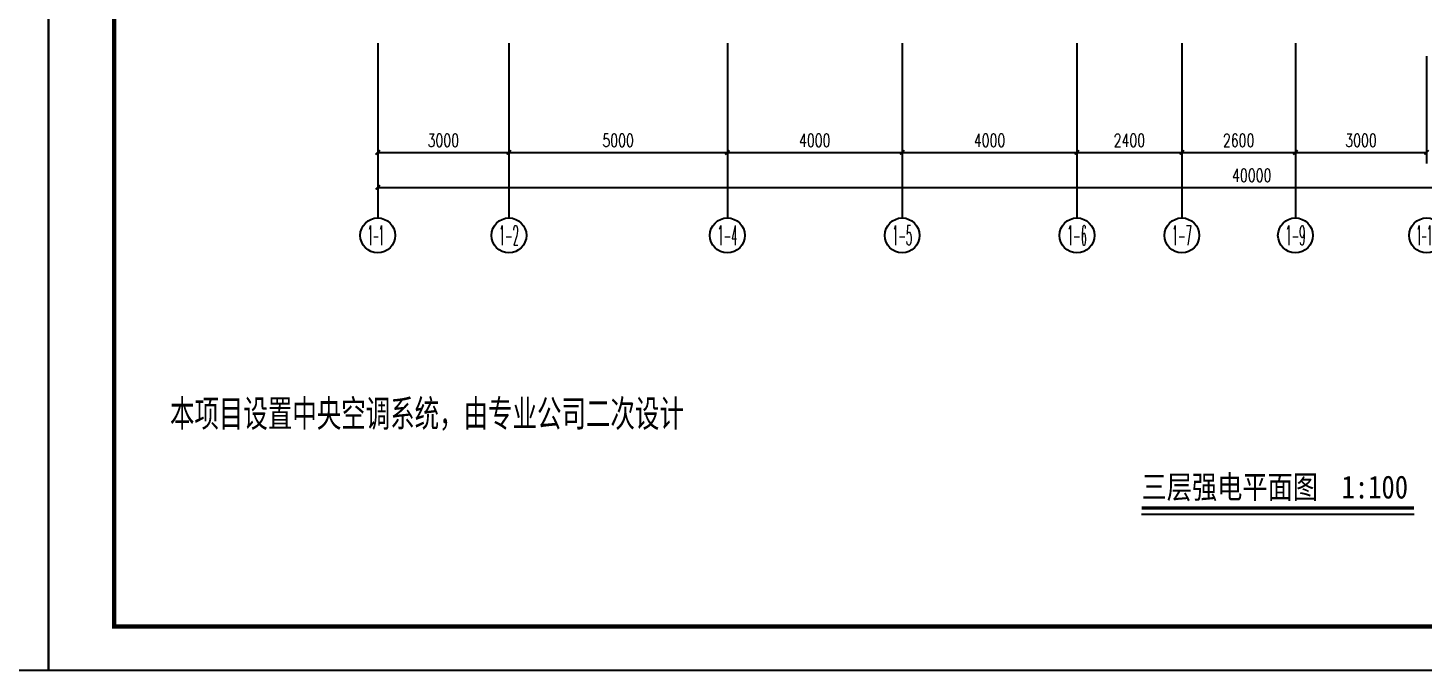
# Model space of a CAD drawing. Extents: x -6243262 to 3079315, y -2914302 to 172723.
# Drawn here: x -5729089 to -5697161, y -692286 to -677588 of the extents above; entities that cross this region are included whole.
import ezdxf
from ezdxf.enums import TextEntityAlignment as Align

# ---------------------------------------------------------------- set-up
doc = ezdxf.new("R2010")
doc.units = 0
doc.header["$LTSCALE"] = 1000
for name, color, linetype in [('0-柱2', 6, 'Continuous'), ('A-ANNO-IDEN', 3, 'Continuous'), ('AXIS_TEXT', 7, 'Continuous'), ('PUB_TITLE', 4, 'Continuous'), ('TEL_TEXT', 7, 'Continuous')]:
    doc.layers.add(name, color=color, linetype=linetype)
doc.styles.add('-宋体', font='', dxfattribs={"width": 0.8})
doc.styles.add('_TCH_AXIS', font='COMPLEX', dxfattribs={"bigfont": 'GBCBIG'})
doc.styles.add('_TCH_DIM_T3', font='SIMPLEX', dxfattribs={"width": 0.705882, "bigfont": 'GBCBIG'})
doc.styles.add('_TEL_DIM', font='SIMPLEX', dxfattribs={"width": 0.8, "height": 3.5, "bigfont": 'HZTXT'})
doc.styles.add('A-黑体', font='simhei.ttf', dxfattribs={"width": 0.85})
doc.styles.add('COMPLEX', font='COMPLEX')
doc.styles.get('-宋体').set_extended_font_data('SimSun')
doc.dimstyles.new('_TCH_ARCH&&100', dxfattribs={"dimtxt": 297.5, "dimasz": 100, "dimexe": 250, "dimexo": 300, "dimgap": 126.25, "dimtad": 1, "dimdec": 0, "dimzin": 0, "dimdsep": 46, "dimtxsty": '_TCH_DIM_T3', "dimblk": 'ARCHTICK', "dimcen": 0.09, "dimclrt": 7, "dimazin": 2, "dimtfac": 1, "dimtdec": 0, "dimtix": 1, "dimtmove": 2, "dimatfit": 3, "dimfxl": 0, "dimtolj": 1, "dimtzin": 0, "dimarcsym": 0})

# ---------------------------------------------------------------- blocks, each defined once
blk = doc.blocks.new('_ArchTick')
at = {"color": 0, "linetype": 'ByBlock', "const_width": 0.4}
blk.add_lwpolyline([(-0.5, -0.5), (0.5, 0.5)], dxfattribs=at)
blk = doc.blocks.new('*D620')
at = {"layer": '0-柱2', "color": 0, "lineweight": -2, "transparency": 16777216}
for p, q in [((1431741, -858237), (1431741, -861487)), ((1471741, -858237), (1471741, -861487)), ((1431741, -861237), (1471741, -861237))]:
    blk.add_line(p, q, dxfattribs=at)
at = {"layer": 'Defpoints', "color": 0, "transparency": 16777216}
for p in [(1431741, -857937), (1471741, -857937), (1471741, -861237)]:
    blk.add_point(p, dxfattribs=at)
at = {"layer": '0-柱2', "color": 0, "lineweight": -2, "transparency": 16777216, "xscale": 100, "yscale": 100, "zscale": 100, "rotation": 180}
blk.add_blockref('_ArchTick', (1431741, -861237), dxfattribs=at)
at = {"layer": '0-柱2', "color": 0, "lineweight": -2, "transparency": 16777216, "xscale": 100, "yscale": 100, "zscale": 100}
blk.add_blockref('_ArchTick', (1471741, -861237), dxfattribs=at)
at = {"layer": '0-柱2', "color": 7, "transparency": 16777216, "insert": (1451741, -860962), "char_height": 297.5, "attachment_point": 5, "style": '_TCH_DIM_T3'}
blk.add_mtext('\\A1;40000', dxfattribs=at)
blk = doc.blocks.new('*D624')
at = {"layer": '0-柱2', "color": 0, "lineweight": -2, "transparency": 16777216}
for p, q in [((1452741, -858237), (1452741, -860687)), ((1455741, -858237), (1455741, -860687)), ((1452741, -860437), (1455741, -860437))]:
    blk.add_line(p, q, dxfattribs=at)
at = {"layer": 'Defpoints', "color": 0, "transparency": 16777216}
for p in [(1452741, -857937), (1455741, -857937), (1455741, -860437)]:
    blk.add_point(p, dxfattribs=at)
at = {"layer": '0-柱2', "color": 0, "lineweight": -2, "transparency": 16777216, "xscale": 100, "yscale": 100, "zscale": 100, "rotation": 180}
blk.add_blockref('_ArchTick', (1452741, -860437), dxfattribs=at)
at = {"layer": '0-柱2', "color": 0, "lineweight": -2, "transparency": 16777216, "xscale": 100, "yscale": 100, "zscale": 100}
blk.add_blockref('_ArchTick', (1455741, -860437), dxfattribs=at)
at = {"layer": '0-柱2', "color": 7, "transparency": 16777216, "insert": (1454241, -860162), "char_height": 297.5, "attachment_point": 5, "style": '_TCH_DIM_T3'}
blk.add_mtext('\\A1;3000', dxfattribs=at)
blk = doc.blocks.new('*D625')
at = {"layer": '0-柱2', "color": 0, "lineweight": -2, "transparency": 16777216}
for p, q in [((1450141, -858237), (1450141, -860687)), ((1452741, -858237), (1452741, -860687)), ((1450141, -860437), (1452741, -860437))]:
    blk.add_line(p, q, dxfattribs=at)
at = {"layer": 'Defpoints', "color": 0, "transparency": 16777216}
for p in [(1450141, -857937), (1452741, -857937), (1452741, -860437)]:
    blk.add_point(p, dxfattribs=at)
at = {"layer": '0-柱2', "color": 0, "lineweight": -2, "transparency": 16777216, "xscale": 100, "yscale": 100, "zscale": 100, "rotation": 180}
blk.add_blockref('_ArchTick', (1450141, -860437), dxfattribs=at)
at = {"layer": '0-柱2', "color": 0, "lineweight": -2, "transparency": 16777216, "xscale": 100, "yscale": 100, "zscale": 100}
blk.add_blockref('_ArchTick', (1452741, -860437), dxfattribs=at)
at = {"layer": '0-柱2', "color": 7, "transparency": 16777216, "insert": (1451441, -860162), "char_height": 297.5, "attachment_point": 5, "style": '_TCH_DIM_T3'}
blk.add_mtext('\\A1;2600', dxfattribs=at)
blk = doc.blocks.new('*D626')
at = {"layer": '0-柱2', "color": 0, "lineweight": -2, "transparency": 16777216}
for p, q in [((1447741, -858237), (1447741, -860687)), ((1450141, -858237), (1450141, -860687)), ((1447741, -860437), (1450141, -860437))]:
    blk.add_line(p, q, dxfattribs=at)
at = {"layer": 'Defpoints', "color": 0, "transparency": 16777216}
for p in [(1447741, -857937), (1450141, -857937), (1450141, -860437)]:
    blk.add_point(p, dxfattribs=at)
at = {"layer": '0-柱2', "color": 0, "lineweight": -2, "transparency": 16777216, "xscale": 100, "yscale": 100, "zscale": 100, "rotation": 180}
blk.add_blockref('_ArchTick', (1447741, -860437), dxfattribs=at)
at = {"layer": '0-柱2', "color": 0, "lineweight": -2, "transparency": 16777216, "xscale": 100, "yscale": 100, "zscale": 100}
blk.add_blockref('_ArchTick', (1450141, -860437), dxfattribs=at)
at = {"layer": '0-柱2', "color": 7, "transparency": 16777216, "insert": (1448941, -860162), "char_height": 297.5, "attachment_point": 5, "style": '_TCH_DIM_T3'}
blk.add_mtext('\\A1;2400', dxfattribs=at)
blk = doc.blocks.new('*D627')
at = {"layer": '0-柱2', "color": 0, "lineweight": -2, "transparency": 16777216}
for p, q in [((1443741, -858237), (1443741, -860687)), ((1447741, -858237), (1447741, -860687)), ((1443741, -860437), (1447741, -860437))]:
    blk.add_line(p, q, dxfattribs=at)
at = {"layer": 'Defpoints', "color": 0, "transparency": 16777216}
for p in [(1443741, -857937), (1447741, -857937), (1447741, -860437)]:
    blk.add_point(p, dxfattribs=at)
at = {"layer": '0-柱2', "color": 0, "lineweight": -2, "transparency": 16777216, "xscale": 100, "yscale": 100, "zscale": 100, "rotation": 180}
blk.add_blockref('_ArchTick', (1443741, -860437), dxfattribs=at)
at = {"layer": '0-柱2', "color": 0, "lineweight": -2, "transparency": 16777216, "xscale": 100, "yscale": 100, "zscale": 100}
blk.add_blockref('_ArchTick', (1447741, -860437), dxfattribs=at)
at = {"layer": '0-柱2', "color": 7, "transparency": 16777216, "insert": (1445741, -860162), "char_height": 297.5, "attachment_point": 5, "style": '_TCH_DIM_T3'}
blk.add_mtext('\\A1;4000', dxfattribs=at)
blk = doc.blocks.new('*D628')
at = {"layer": '0-柱2', "color": 0, "lineweight": -2, "transparency": 16777216}
for p, q in [((1439741, -858237), (1439741, -860687)), ((1443741, -858237), (1443741, -860687)), ((1439741, -860437), (1443741, -860437))]:
    blk.add_line(p, q, dxfattribs=at)
at = {"layer": 'Defpoints', "color": 0, "transparency": 16777216}
for p in [(1439741, -857937), (1443741, -857937), (1443741, -860437)]:
    blk.add_point(p, dxfattribs=at)
at = {"layer": '0-柱2', "color": 0, "lineweight": -2, "transparency": 16777216, "xscale": 100, "yscale": 100, "zscale": 100, "rotation": 180}
blk.add_blockref('_ArchTick', (1439741, -860437), dxfattribs=at)
at = {"layer": '0-柱2', "color": 0, "lineweight": -2, "transparency": 16777216, "xscale": 100, "yscale": 100, "zscale": 100}
blk.add_blockref('_ArchTick', (1443741, -860437), dxfattribs=at)
at = {"layer": '0-柱2', "color": 7, "transparency": 16777216, "insert": (1441741, -860162), "char_height": 297.5, "attachment_point": 5, "style": '_TCH_DIM_T3'}
blk.add_mtext('\\A1;4000', dxfattribs=at)
blk = doc.blocks.new('*D629')
at = {"layer": '0-柱2', "color": 0, "lineweight": -2, "transparency": 16777216}
for p, q in [((1434741, -858237), (1434741, -860687)), ((1439741, -858237), (1439741, -860687)), ((1434741, -860437), (1439741, -860437))]:
    blk.add_line(p, q, dxfattribs=at)
at = {"layer": 'Defpoints', "color": 0, "transparency": 16777216}
for p in [(1434741, -857937), (1439741, -857937), (1439741, -860437)]:
    blk.add_point(p, dxfattribs=at)
at = {"layer": '0-柱2', "color": 0, "lineweight": -2, "transparency": 16777216, "xscale": 100, "yscale": 100, "zscale": 100, "rotation": 180}
blk.add_blockref('_ArchTick', (1434741, -860437), dxfattribs=at)
at = {"layer": '0-柱2', "color": 0, "lineweight": -2, "transparency": 16777216, "xscale": 100, "yscale": 100, "zscale": 100}
blk.add_blockref('_ArchTick', (1439741, -860437), dxfattribs=at)
at = {"layer": '0-柱2', "color": 7, "transparency": 16777216, "insert": (1437241, -860162), "char_height": 297.5, "attachment_point": 5, "style": '_TCH_DIM_T3'}
blk.add_mtext('\\A1;5000', dxfattribs=at)
blk = doc.blocks.new('*D630')
at = {"layer": '0-柱2', "color": 0, "lineweight": -2, "transparency": 16777216}
for p, q in [((1431741, -858237), (1431741, -860687)), ((1434741, -858237), (1434741, -860687)), ((1431741, -860437), (1434741, -860437))]:
    blk.add_line(p, q, dxfattribs=at)
at = {"layer": 'Defpoints', "color": 0, "transparency": 16777216}
for p in [(1431741, -857937), (1434741, -857937), (1434741, -860437)]:
    blk.add_point(p, dxfattribs=at)
at = {"layer": '0-柱2', "color": 0, "lineweight": -2, "transparency": 16777216, "xscale": 100, "yscale": 100, "zscale": 100, "rotation": 180}
blk.add_blockref('_ArchTick', (1431741, -860437), dxfattribs=at)
at = {"layer": '0-柱2', "color": 0, "lineweight": -2, "transparency": 16777216, "xscale": 100, "yscale": 100, "zscale": 100}
blk.add_blockref('_ArchTick', (1434741, -860437), dxfattribs=at)
at = {"layer": '0-柱2', "color": 7, "transparency": 16777216, "insert": (1433241, -860162), "char_height": 297.5, "attachment_point": 5, "style": '_TCH_DIM_T3'}
blk.add_mtext('\\A1;3000', dxfattribs=at)
blk = doc.blocks.new('_AXISO')
at = {"color": 0}
blk.add_circle((0, 0), 0.5, dxfattribs=at)
at = {"layer": 'AXIS_TEXT', "color": 0, "style": 'COMPLEX', "width": 1.041667}
blk.add_attdef('A', text='', height=0.56, dxfattribs=at).set_placement((-0.25, -0.28), (0.25, -0.28), align=Align.FIT)
blk = doc.blocks.new('4235234')
at = {"layer": '0-柱2', "color": 8}
for p, q in [((1431741.3, -857937.1), (1431741.3, -861937.1)), ((1434741.3, -857937.1), (1434741.3, -861937.1)), ((1439741.3, -857937.1), (1439741.3, -861937.1)), ((1443741.3, -857937.1), (1443741.3, -861937.1)), ((1447741.3, -857937.1), (1447741.3, -861937.1)), ((1450141.3, -857937.1), (1450141.3, -861937.1)), ((1452741.3, -857937.1), (1452741.3, -861937.1))]:
    blk.add_line(p, q, dxfattribs=at)
ref = blk.add_blockref('_AXISO', (1431741.3, -862337.1), dxfattribs=dict(at, xscale=800, yscale=800, zscale=800))
ref.add_attrib('A', '1-1 ', dxfattribs={"layer": 'AXIS_TEXT', "color": 8, "height": 452.55, "style": '_TCH_AXIS', "width": 0.42}).set_placement((1431515, -862563.3), (1431967.6, -862563.3), align=Align.FIT)
ref = blk.add_blockref('_AXISO', (1434741.3, -862337.1), dxfattribs=dict(at, xscale=800, yscale=800, zscale=800))
ref.add_attrib('A', '1-2', dxfattribs={"layer": 'AXIS_TEXT', "color": 8, "height": 452.55, "style": '_TCH_AXIS', "width": 0.381818}).set_placement((1434515, -862563.3), (1434967.6, -862563.3), align=Align.FIT)
ref = blk.add_blockref('_AXISO', (1439741.3, -862337.1), dxfattribs=dict(at, xscale=800, yscale=800, zscale=800))
ref.add_attrib('A', '1-4', dxfattribs={"layer": 'AXIS_TEXT', "color": 8, "height": 452.55, "style": '_TCH_AXIS', "width": 0.368421}).set_placement((1439515, -862563.3), (1439967.6, -862563.3), align=Align.FIT)
ref = blk.add_blockref('_AXISO', (1443741.3, -862337.1), dxfattribs=dict(at, xscale=800, yscale=800, zscale=800))
ref.add_attrib('A', '1-5', dxfattribs={"layer": 'AXIS_TEXT', "color": 8, "height": 452.55, "style": '_TCH_AXIS', "width": 0.381818}).set_placement((1443515, -862563.3), (1443967.6, -862563.3), align=Align.FIT)
ref = blk.add_blockref('_AXISO', (1447741.3, -862337.1), dxfattribs=dict(at, xscale=800, yscale=800, zscale=800))
ref.add_attrib('A', '1-6', dxfattribs={"layer": 'AXIS_TEXT', "color": 8, "height": 452.55, "style": '_TCH_AXIS', "width": 0.381818}).set_placement((1447515, -862563.3), (1447967.6, -862563.3), align=Align.FIT)
ref = blk.add_blockref('_AXISO', (1450141.3, -862337.1), dxfattribs=dict(at, xscale=800, yscale=800, zscale=800))
ref.add_attrib('A', '1-7', dxfattribs={"layer": 'AXIS_TEXT', "color": 8, "height": 452.55, "style": '_TCH_AXIS', "width": 0.381818}).set_placement((1449915, -862563.3), (1450367.6, -862563.3), align=Align.FIT)
ref = blk.add_blockref('_AXISO', (1452741.3, -862337.1), dxfattribs=dict(at, xscale=800, yscale=800, zscale=800))
ref.add_attrib('A', '1-9', dxfattribs={"layer": 'AXIS_TEXT', "color": 8, "height": 452.55, "style": '_TCH_AXIS', "width": 0.381818}).set_placement((1452515, -862563.3), (1452967.6, -862563.3), align=Align.FIT)
ref = blk.add_blockref('_AXISO', (1455741.3, -862337.1), dxfattribs=dict(at, xscale=800, yscale=800, zscale=800))
ref.add_attrib('A', '1-10', dxfattribs={"layer": 'AXIS_TEXT', "color": 8, "height": 452.55, "style": '_TCH_AXIS', "width": 0.3}).set_placement((1455515, -862563.3), (1455967.6, -862563.3), align=Align.FIT)
for p1, p2, distance, picture, middle in [((1431741.3, -857937.1), (1471741.3, -857937.1), -3300, '*D620', (1451741.3, -860962.1)), ((1431741.3, -857937.1), (1434741.3, -857937.1), -2500, '*D630', (1433241.3, -860162.1)), ((1434741.3, -857937.1), (1439741.3, -857937.1), -2500, '*D629', (1437241.3, -860162.1)), ((1439741.3, -857937.1), (1443741.3, -857937.1), -2500, '*D628', (1441741.3, -860162.1)), ((1443741.3, -857937.1), (1447741.3, -857937.1), -2500, '*D627', (1445741.3, -860162.1)), ((1447741.3, -857937.1), (1450141.3, -857937.1), -2500, '*D626', (1448941.3, -860162.1)), ((1450141.3, -857937.1), (1452741.3, -857937.1), -2500, '*D625', (1451441.3, -860162.1)), ((1452741.3, -857937.1), (1455741.3, -857937.1), -2500, '*D624', (1454241.3, -860162.1))]:
    dim = blk.add_aligned_dim(p1=p1, p2=p2, distance=distance, dimstyle='_TCH_ARCH&&100', dxfattribs=at)
    dim.commit()
    dim.dimension.update_dxf_attribs({"geometry": picture, "text_midpoint": middle})

msp = doc.modelspace()

# ---------------------------------------------------------------- linework, layer by layer
at = {"layer": 'A-ANNO-IDEN', "const_width": 70}
msp.add_lwpolyline([(-5703604.6, -688575.7), (-5697367, -688575.7)], dxfattribs=at)
at = {"layer": 'A-ANNO-IDEN'}
msp.add_lwpolyline([(-5703604.6, -688715.7), (-5697367, -688715.7)], dxfattribs=at)
at = {"layer": 'PUB_TITLE'}
for points in [[(-5788013.8, -692286.4), (-5728613.8, -692286.4), (-5728613.8, -650286.4), (-5788013.8, -650286.4)], [(-5728613.8, -692286.4), (-5669213.8, -692286.4), (-5669213.8, -650286.4), (-5728613.8, -650286.4)]]:
    msp.add_lwpolyline(points, close=True, dxfattribs=at)
at = {"layer": 'PUB_TITLE', "const_width": 100}
msp.add_lwpolyline([(-5727113.8, -691286.4), (-5670213.8, -691286.4), (-5670213.8, -651286.4), (-5727113.8, -651286.4)], close=True, dxfattribs=at)

# ---------------------------------------------------------------- block references
msp.add_blockref('4235234', (-7152823.4, 179998.9))

# ---------------------------------------------------------------- texts
at = {"layer": 'A-ANNO-IDEN', "color": 7}
for s, height, style, width, p in [('三层强电平面图', 528.69, '-宋体', 0.8, (-5703604.6, -688358.9)), ('1:100', 525.74, 'A-黑体', 0.85, (-5699025.9, -688358.9))]:
    msp.add_text(s, height=height, dxfattribs=dict(at, style=style, width=width)).set_placement(p)
at = {"layer": 'TEL_TEXT', "style": '_TEL_DIM', "width": 0.8}
msp.add_text('本项目设置中央空调系统，由专业公司二次设计', height=700, dxfattribs=at).set_placement((-5725838.1, -686787.2))

doc.saveas('drawing.dxf')
